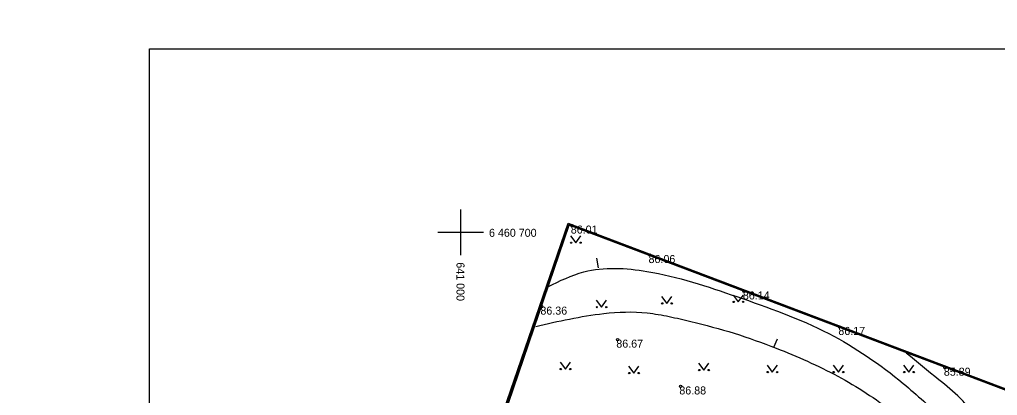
# Model space of a CAD drawing. Extents: x 640151 to 642820, y 6459264 to 6461024.
# Drawn here: x 640961.4 to 641047, y 6460685.8 to 6460718.6 of the extents above; entities that cross this region are included whole.
import ezdxf

# ---------------------------------------------------------------- set-up
doc = ezdxf.new("R2010")
doc.units = 0
for name, color, linetype in [('AED', 7, 'Continuous'), ('HALJASTUS', 7, 'Continuous'), ('HORISONTAAL-EH2000', 7, 'Continuous'), ('KORGUS-EH2000', 7, 'Continuous'), ('MOOTPIIR', 7, 'Continuous'), ('PIIR', 7, 'Continuous'), ('VORK', 7, 'Continuous'), ('VORMISTUS', 7, 'Continuous')]:
    doc.layers.add(name, color=color, linetype=linetype)

msp = doc.modelspace()

# ---------------------------------------------------------------- linework, layer by layer
at = {"layer": 'AED'}
msp.add_lwpolyline([(641095.956, 6460572.548), (641095.956, 6460572.548), (641102.991, 6460665.237), (641009.497, 6460700.681), (641000.587, 6460674.619)], dxfattribs=at)
at = {"layer": 'HALJASTUS'}
for p, q in [((641009.592, 6460699.699), (641010.056, 6460699.092)), ((641010.056, 6460699.092), (641010.501, 6460699.699)), ((641023.819, 6460694.523), (641024.283, 6460693.916)), ((641024.283, 6460693.916), (641024.728, 6460694.523)), ((641011.841, 6460694.066), (641012.304, 6460693.459)), ((641012.304, 6460693.459), (641012.75, 6460694.066)), ((641017.568, 6460694.393), (641018.031, 6460693.786)), ((641018.031, 6460693.786), (641018.477, 6460694.393)), ((641008.687, 6460688.656), (641009.15, 6460688.05)), ((641009.15, 6460688.05), (641009.596, 6460688.656)), ((641020.801, 6460688.57), (641021.265, 6460687.963)), ((641021.265, 6460687.963), (641021.71, 6460688.57)), ((641014.679, 6460688.311), (641015.143, 6460687.705)), ((641015.143, 6460687.705), (641015.588, 6460688.311)), ((641026.794, 6460688.398), (641027.257, 6460687.791)), ((641027.257, 6460687.791), (641027.703, 6460688.398)), ((641032.571, 6460688.398), (641033.034, 6460687.791)), ((641033.034, 6460687.791), (641033.48, 6460688.398)), ((641038.736, 6460688.398), (641039.199, 6460687.791)), ((641039.199, 6460687.791), (641039.645, 6460688.398))]:
    msp.add_line(p, q, dxfattribs=at)
for centre in [(641009.655, 6460699.092), (641010.483, 6460699.092), (641017.63, 6460693.786), (641018.459, 6460693.786), (641023.881, 6460693.916), (641024.71, 6460693.916), (641011.903, 6460693.459), (641012.732, 6460693.459), (641008.749, 6460688.05), (641009.578, 6460688.05), (641014.742, 6460687.705), (641015.571, 6460687.705), (641020.864, 6460687.963), (641021.692, 6460687.963), (641026.856, 6460687.791), (641027.685, 6460687.791), (641032.633, 6460687.791), (641033.462, 6460687.791), (641038.798, 6460687.791), (641039.627, 6460687.791)]:
    msp.add_circle(centre, 0.055, dxfattribs=at)
at = {"layer": 'HORISONTAAL-EH2000'}
for p, q in [((641012.051, 6460696.91), (641011.9, 6460697.729)), ((641027.377, 6460689.965), (641027.7, 6460690.699))]:
    msp.add_line(p, q, dxfattribs=at)
for points in [[(641007.627, 6460695.249), (641010.774, 6460696.543), (641016.292, 6460696.586), (641024.138, 6460694.386), (641032.2, 6460691.151), (641038.71, 6460686.795), (641042.245, 6460683.646)], [(641006.558, 6460691.78), (641012.507, 6460692.902), (641016.319, 6460692.96), (641018.235, 6460692.64), (641020.138, 6460692.211), (641023.914, 6460691.177), (641027.596, 6460689.882), (641032.985, 6460687.424), (641037.813, 6460684.275), (641039.624, 6460682.765), (641042.378, 6460680.33), (641043.539, 6460678.961), (641043.989, 6460678.2), (641044.323, 6460677.374), (641044.641, 6460676.173), (641044.885, 6460674.963), (641045.107, 6460673.75), (641045.358, 6460672.543), (641045.875, 6460670.429), (641045.974, 6460670.17)], [(641050.877, 6460673.186), (641049.64, 6460675.298), (641049.016, 6460676.351), (641048.419, 6460677.417), (641047.94, 6460678.367), (641047.489, 6460679.331), (641047.039, 6460680.299), (641046.565, 6460681.256), (641045.313, 6460683.494), (641044.578, 6460684.538), (641043.72, 6460685.483), (641041.823, 6460687.122), (641038.977, 6460689.451)]]:
    msp.add_spline(points, degree=3, dxfattribs=at)
at = {"layer": 'KORGUS-EH2000'}
for centre in [(641009.734, 6460700.591), (641016.539, 6460698.014), (641024.79, 6460694.836), (641007.077, 6460693.51), (641033.145, 6460691.735), (641013.718, 6460690.625), (641042.373, 6460688.172), (641019.233, 6460686.536)]:
    msp.add_circle(centre, 0.1, dxfattribs=at)
at = {"layer": 'MOOTPIIR'}
msp.add_lwpolyline([(641009.391, 6460700.787), (641103.081, 6460665.39), (641096.302, 6460572.567), (641096.905, 6460561.136), (641083.929, 6460566.269), (641044.74, 6460580.848), (641005.897, 6460591.89), (640985.85, 6460596.376), (640999.953, 6460673.38)], close=True, dxfattribs=at)
at = {"layer": 'PIIR'}
for points in [[(641105.51, 6460695.53), (641102.96, 6460665.34), (641009.44, 6460700.65), (641000.04, 6460673.47), (640975.41, 6460684.26), (640959.28, 6460666.72), (640933.48, 6460616.04), (640894.9, 6460623.31), (640926.43, 6460685.27), (640930.94, 6460693.17), (640933.26, 6460697.38), (640936.54, 6460706.1), (640937.94, 6460712.11), (640939.55, 6460717.48), (640941.66, 6460722.46), (640968.62, 6460775.14), (641008.3, 6460808.63), (641056.18, 6460754.64), (641116.75, 6460765.75), (641115.94, 6460705.59)], [(641009.44, 6460700.65), (641102.96, 6460665.34), (641095.82, 6460571.42), (641055.41, 6460586.92), (641024.73, 6460596.57), (640987.79, 6460605.65), (641000.04, 6460673.47)]]:
    msp.add_lwpolyline(points, close=True, dxfattribs=at)
at = {"layer": 'VORK'}
for p, q in [((641000, 6460698), (641000, 6460702)), ((640998, 6460700), (641002, 6460700))]:
    msp.add_line(p, q, dxfattribs=at)
at = {"layer": 'VORMISTUS'}
msp.add_lwpolyline([(641115.517, 6460509.66), (640972.775, 6460509.66), (640972.775, 6460716.033), (641115.517, 6460716.033)], close=True, dxfattribs=at)

# ---------------------------------------------------------------- texts
at = {"layer": 'KORGUS-EH2000'}
for s, p in [('86.01', (641009.623, 6460699.89)), ('86.06', (641016.428, 6460697.313)), ('86.14', (641024.679, 6460694.135)), ('86.36', (641006.966, 6460692.809)), ('86.17', (641033.034, 6460691.034)), ('86.67', (641013.607, 6460689.924)), ('85.89', (641042.262, 6460687.471)), ('86.88', (641019.122, 6460685.835))]:
    msp.add_text(s, height=0.7, dxfattribs=at).set_placement(p)
at = {"layer": 'VORK'}
msp.add_text('6 460 700', height=0.7, dxfattribs=at).set_placement((641002.47, 6460699.607))
msp.add_text('641 000', height=0.7, rotation=270, dxfattribs=at).set_placement((640999.624, 6460697.381))

doc.saveas('drawing.dxf')
